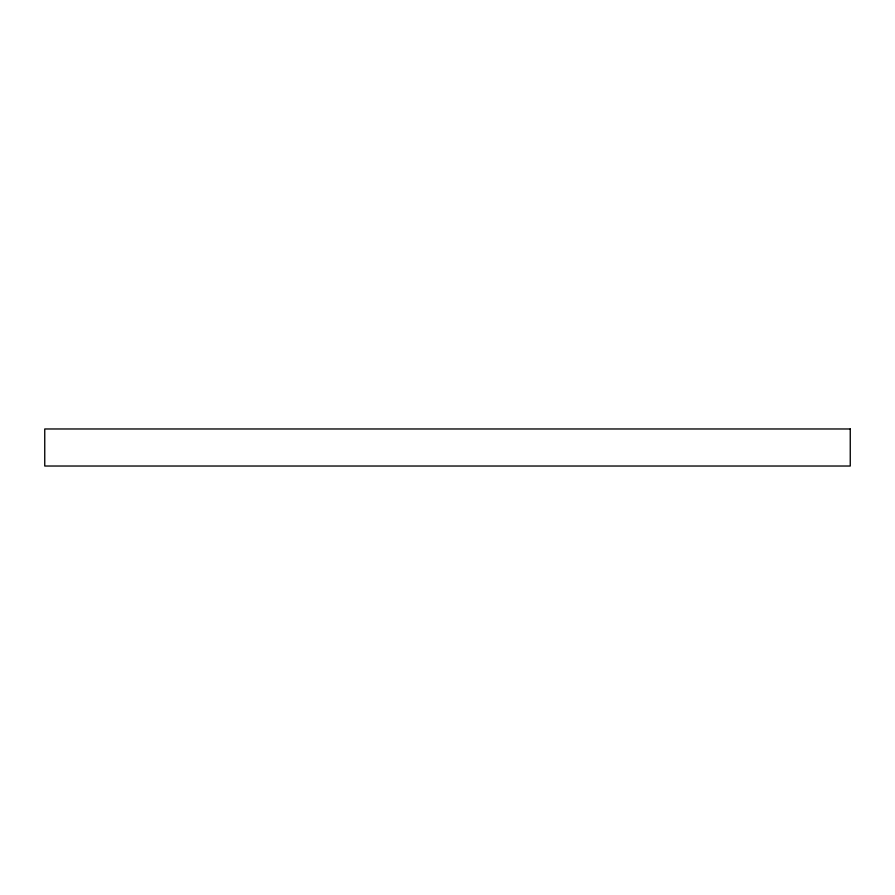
<?xml version="1.0" encoding="UTF-8"?>
<svg xmlns="http://www.w3.org/2000/svg" width="895" height="895" viewBox="0 0 895 895"><rect width="100%" height="100%" fill="white"/><g stroke="black" fill="none" stroke-linecap="round" stroke-linejoin="round"><path stroke-width="1.34" d="M850.25 428.973L44.75 428.973L44.75 466.026L850.25 466.026L850.25 428.973"/></g></svg>
